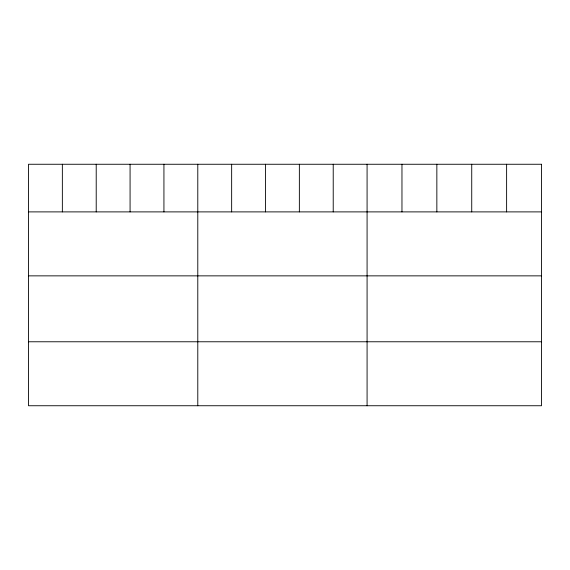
<?xml version="1.0" encoding="UTF-8"?>
<svg xmlns="http://www.w3.org/2000/svg" width="570" height="570" viewBox="0 0 570 570"><rect width="100%" height="100%" fill="white"/><g stroke="black" fill="none" stroke-linecap="round" stroke-linejoin="round"><path stroke-width="0.85" d="M28.5 211.89L541.5 211.89M28.5 275.859L541.5 275.859M28.5 341.772L541.5 341.772M506.616 164.26L506.616 211.89M471.732 164.26L471.732 211.89M436.848 164.26L436.848 211.89M401.964 164.26L401.964 211.89M367.08 164.26L367.08 405.74M333.222 164.26L333.222 211.89M299.364 164.26L299.364 211.89M265.506 164.26L265.506 211.89M231.648 164.26L231.648 211.89M197.79 164.26L197.79 405.74M163.932 164.26L163.932 211.89M130.074 164.26L130.074 211.89M96.216 164.26L96.216 211.89M62.358 164.26L62.358 211.89M541.5 164.26L28.5 164.26L28.5 405.74L541.5 405.74L541.5 164.26"/></g></svg>
